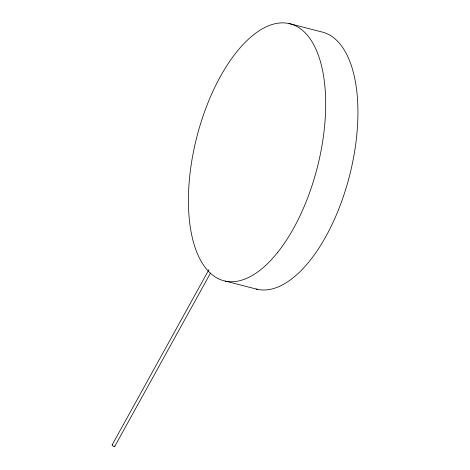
<?xml version="1.0" encoding="UTF-8"?>
<svg xmlns="http://www.w3.org/2000/svg" width="470" height="470" viewBox="0 0 470 470"><rect width="100%" height="100%" fill="white"/><g stroke="black" fill="none" stroke-linecap="round" stroke-linejoin="round"><path stroke-width="0.7" d="M112.165 444.867L208.909 269.709M114.815 446.294L210.501 273.064M288.886 23.5L321.133 31.772A132.681 62.14 -75.6 0 1 349.727 175.046A132.681 62.14 -75.6 0 1 256.091 289.021M225.212 281.078L257.454 289.35M114.78 445.907A1.51 0.652 28.9 0 1 113.2 446.165A1.51 0.652 28.9 0 1 112.483 444.667M277.523 252.572A132.681 62.14 -75.6 0 0 303.538 31.261A132.681 62.14 -75.6 0 0 190.08 173.03A132.681 62.14 -75.6 0 0 277.523 252.572"/></g></svg>
